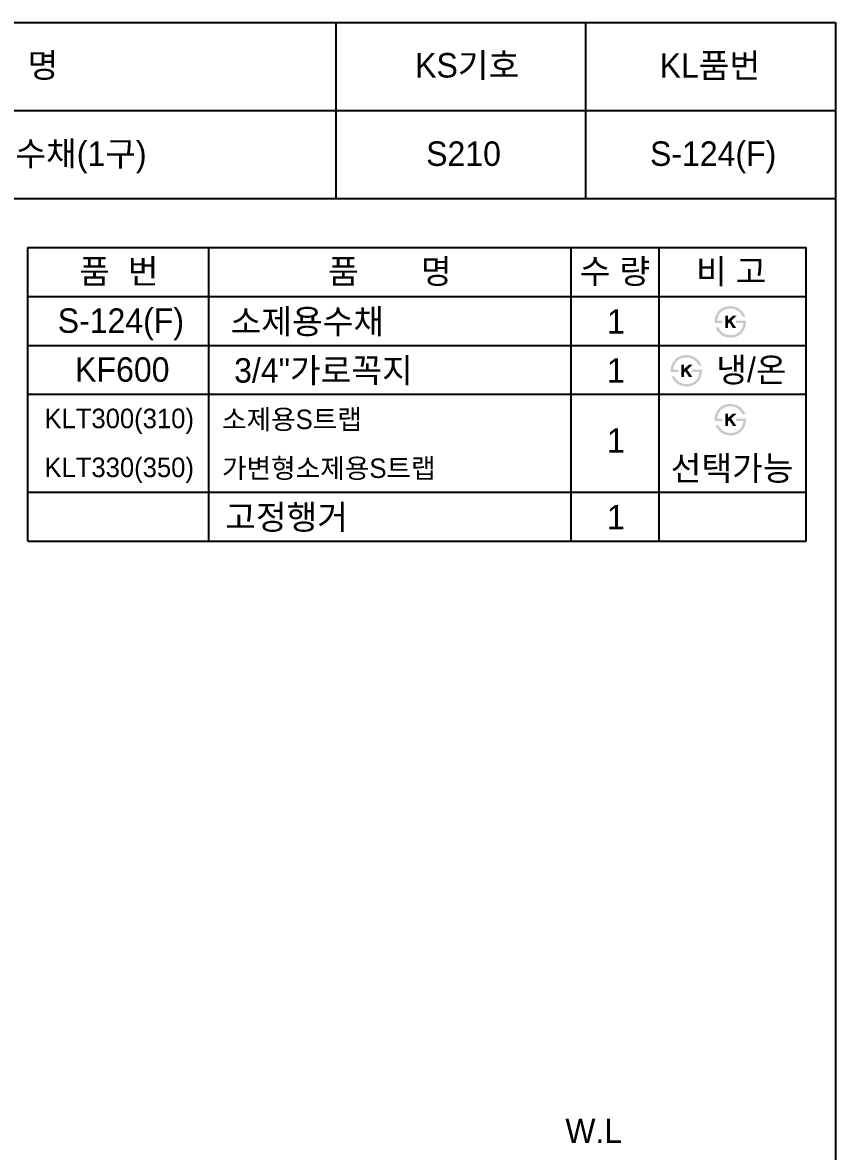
# Model space of a CAD drawing. Header units: millimetres. Extents: x 0 to 3705, y -67 to 2530.
# Drawn here: x 970 to 1800, y 1376 to 2530 of the extents above; entities that cross this region are included whole.
import ezdxf
from ezdxf.enums import TextEntityAlignment as Align

# ---------------------------------------------------------------- set-up
doc = ezdxf.new("R2010")
doc.units = ezdxf.units.MM
doc.layers.add('TEXT', color=7, linetype='Continuous')
doc.layers.add('도각라인', color=255, linetype='Continuous')
doc.styles.add('타이틀', font='H2GTRM.TTF', dxfattribs={"height": 25})

msp = doc.modelspace()

# ---------------------------------------------------------------- hatches: boundary and pattern name
at = {"layer": 'TEXT'}
for points in [[(1676.6, 2222.8), (1676.6, 2223.2), (1676.6, 2223.6), (1676.5, 2224), (1676.6, 2224.4), (1676.6, 2224.8), (1676.6, 2225.2), (1676.6, 2225.6), (1676.7, 2226), (1676.7, 2226.4), (1676.8, 2226.8), (1676.8, 2227.2), (1676.9, 2227.6), (1677, 2228), (1677.1, 2228.4), (1677.2, 2228.8), (1677.3, 2229.1), (1677.4, 2229.5), (1677.5, 2229.9), (1677.7, 2230.3), (1677.8, 2230.6), (1678, 2231), (1678.1, 2231.4), (1678.3, 2231.7), (1678.5, 2232.1), (1678.7, 2232.4), (1678.9, 2232.7), (1679.1, 2233.1), (1679.3, 2233.4), (1679.5, 2233.7), (1679.7, 2234), (1680, 2234.3), (1680.5, 2234.9), (1680.8, 2235.2), (1681, 2235.5), (1681.3, 2235.8), (1681.6, 2236.1), (1681.9, 2236.4), (1682.2, 2236.6), (1682.5, 2236.9), (1682.8, 2237.1), (1683.2, 2237.4), (1683.5, 2237.6), (1683.8, 2237.8), (1684.2, 2238), (1684.5, 2238.2), (1684.9, 2238.4), (1685.2, 2238.6), (1685.7, 2238.7), (1686.1, 2238.9), (1686.5, 2239.1), (1686.9, 2239.2), (1687.3, 2239.4), (1687.8, 2239.5), (1688.2, 2239.6), (1688.6, 2239.7), (1689.1, 2239.8), (1689.5, 2239.9), (1690, 2239.9), (1690.5, 2240), (1691, 2240), (1691.4, 2240.1), (1691.9, 2240.1), (1692.4, 2240.1), (1693.2, 2240.1), (1693.6, 2240.1), (1693.9, 2240), (1694.3, 2240), (1694.7, 2240), (1695, 2239.9), (1695.4, 2239.9), (1695.7, 2239.8), (1696.1, 2239.7), (1696.4, 2239.7), (1696.8, 2239.6), (1697.1, 2239.5), (1697.4, 2239.4), (1697.8, 2239.3), (1698.1, 2239.2), (1698.4, 2239.1), (1698.7, 2239), (1699, 2238.9), (1699.4, 2238.7), (1699.7, 2238.6), (1700, 2238.5), (1700.3, 2238.3), (1700.6, 2238.2), (1700.8, 2238), (1701.1, 2237.8), (1701.4, 2237.7), (1701.7, 2237.5), (1702, 2237.3), (1702.2, 2237.1), (1702.5, 2236.9), (1702.8, 2236.7), (1703.2, 2236.4), (1703.6, 2236), (1704, 2235.6), (1704.4, 2235.2), (1704.8, 2234.8), (1705.1, 2234.4), (1705.5, 2234), (1705.8, 2233.6), (1706.1, 2233.1), (1706.4, 2232.6), (1706.7, 2232.2), (1707, 2231.7), (1707.3, 2231.1), (1707.5, 2230.6), (1707.8, 2230.1), (1708, 2229.5), (1708, 2229.5), (1704.9, 2229.5), (1704.9, 2229.5), (1704.8, 2229.7), (1704.8, 2229.9), (1704.7, 2230.1), (1704.6, 2230.2), (1704.6, 2230.4), (1704.5, 2230.6), (1704.4, 2230.7), (1704.3, 2230.9), (1704.2, 2231.1), (1704.1, 2231.2), (1704, 2231.4), (1703.9, 2231.6), (1703.8, 2231.7), (1703.7, 2231.9), (1703.6, 2232.1), (1703.5, 2232.2), (1703.3, 2232.4), (1703.2, 2232.6), (1702.9, 2232.9), (1702.7, 2233.2), (1702.4, 2233.5), (1702.1, 2233.8), (1701.7, 2234.1), (1701.4, 2234.4), (1701, 2234.7), (1700.8, 2234.9), (1700.6, 2235.1), (1700.3, 2235.2), (1700.1, 2235.4), (1699.9, 2235.5), (1699.6, 2235.7), (1699.4, 2235.8), (1699.1, 2236), (1698.9, 2236.1), (1698.6, 2236.2), (1698.4, 2236.4), (1698.1, 2236.5), (1697.9, 2236.6), (1697.6, 2236.7), (1697.4, 2236.8), (1697.1, 2236.9), (1696.8, 2237), (1696.6, 2237), (1696.3, 2237.1), (1696.1, 2237.2), (1695.8, 2237.3), (1695.5, 2237.3), (1695.2, 2237.4), (1695, 2237.4), (1694.7, 2237.5), (1694.4, 2237.5), (1694.1, 2237.5), (1693.8, 2237.6), (1693.6, 2237.6), (1693.3, 2237.6), (1693, 2237.6), (1692.7, 2237.6), (1692.3, 2237.6), (1692, 2237.6), (1691.7, 2237.6), (1691.3, 2237.5), (1691, 2237.5), (1690.7, 2237.5), (1690.3, 2237.4), (1690, 2237.4), (1689.7, 2237.3), (1689.4, 2237.3), (1689.1, 2237.2), (1688.8, 2237.1), (1688.5, 2237), (1688.2, 2237), (1687.9, 2236.9), (1687.6, 2236.8), (1687.3, 2236.7), (1687, 2236.5), (1686.7, 2236.4), (1686.5, 2236.3), (1686.2, 2236.2), (1685.9, 2236), (1685.6, 2235.9), (1685.4, 2235.7), (1685.1, 2235.6), (1684.9, 2235.4), (1684.6, 2235.2), (1684.4, 2235), (1684.1, 2234.9), (1683.9, 2234.7), (1683.7, 2234.5), (1683.4, 2234.3), (1683.2, 2234), (1683, 2233.8), (1682.7, 2233.6), (1682.5, 2233.4), (1682.3, 2233.1), (1682.1, 2232.9), (1681.9, 2232.6), (1681.7, 2232.4), (1681.6, 2232.1), (1681.4, 2231.9), (1681.2, 2231.6), (1681.1, 2231.4), (1680.9, 2231.1), (1680.8, 2230.8), (1680.6, 2230.5), (1680.5, 2230.3), (1680.4, 2230), (1680.3, 2229.7), (1680.2, 2229.4), (1680, 2229.1), (1680, 2228.8), (1679.9, 2228.5), (1679.8, 2228.2), (1679.7, 2227.8), (1679.6, 2227.5), (1679.6, 2227.2), (1679.5, 2226.9), (1679.5, 2226.5), (1679.4, 2226.2), (1679.4, 2225.8), (1679.4, 2225.5), (1679.3, 2225.1), (1679.3, 2225.1), (1684.5, 2225.1), (1684.5, 2225.1), (1684.5, 2225.1), (1684.5, 2222.8), (1684.5, 2222.8), (1684.5, 2222.8), (1676.6, 2222.8)], [(1690.3, 2225.8), (1695.1, 2230.2), (1699, 2230.2), (1693.6, 2225.2), (1698.7, 2217.7), (1695.3, 2217.7), (1691.7, 2223.4), (1690.3, 2222.2), (1690.3, 2217.7), (1687.4, 2217.7), (1687.4, 2230.3), (1690.3, 2230.3)], [(1708.7, 2225.1), (1708.8, 2224.7), (1708.7, 2224.3), (1708.7, 2223.8), (1708.7, 2223.4), (1708.7, 2223), (1708.6, 2222.5), (1708.6, 2222.1), (1708.5, 2221.7), (1708.5, 2221.3), (1708.4, 2220.9), (1708.3, 2220.4), (1708.2, 2220), (1708.1, 2219.6), (1708, 2219.2), (1707.8, 2218.8), (1707.7, 2218.4), (1707.6, 2218), (1707.4, 2217.6), (1707.3, 2217.3), (1707.1, 2216.9), (1706.9, 2216.5), (1706.7, 2216.2), (1706.6, 2215.8), (1706.4, 2215.5), (1706.2, 2215.1), (1705.9, 2214.8), (1705.7, 2214.5), (1705.5, 2214.2), (1705.3, 2213.8), (1705, 2213.5), (1704.8, 2213.2), (1704.5, 2212.9), (1704.2, 2212.6), (1704, 2212.4), (1703.7, 2212.1), (1703.4, 2211.8), (1703.1, 2211.6), (1702.8, 2211.3), (1702.5, 2211.1), (1702.2, 2210.8), (1701.9, 2210.6), (1701.6, 2210.4), (1701.2, 2210.2), (1700.9, 2210), (1700.6, 2209.8), (1700.2, 2209.6), (1699.9, 2209.4), (1699.5, 2209.3), (1699.2, 2209.1), (1698.8, 2209), (1698.4, 2208.8), (1698, 2208.7), (1697.7, 2208.6), (1697.3, 2208.5), (1696.9, 2208.4), (1696.5, 2208.3), (1696.1, 2208.2), (1695.7, 2208.1), (1695.3, 2208.1), (1694.9, 2208), (1694.5, 2208), (1694.1, 2208), (1693.7, 2207.9), (1693.3, 2207.9), (1692.6, 2207.9), (1692, 2208), (1691.3, 2208), (1690.7, 2208.1), (1690.1, 2208.2), (1689.8, 2208.2), (1689.5, 2208.3), (1689.2, 2208.3), (1688.9, 2208.4), (1688.6, 2208.5), (1688.3, 2208.6), (1688, 2208.6), (1687.7, 2208.7), (1687.4, 2208.8), (1687.1, 2208.9), (1686.8, 2209), (1686.6, 2209.1), (1686.3, 2209.2), (1686, 2209.4), (1685.7, 2209.5), (1685.5, 2209.6), (1685.2, 2209.7), (1684.9, 2209.9), (1684.7, 2210), (1684.4, 2210.2), (1684.1, 2210.3), (1683.6, 2210.7), (1683.4, 2210.8), (1683.1, 2211), (1682.8, 2211.2), (1682.6, 2211.4), (1682.4, 2211.6), (1682.1, 2211.8), (1681.9, 2212), (1681.6, 2212.2), (1681.4, 2212.5), (1681.2, 2212.7), (1681, 2212.9), (1680.8, 2213.1), (1680.5, 2213.4), (1680.3, 2213.6), (1680.1, 2213.9), (1679.9, 2214.1), (1679.7, 2214.4), (1679.6, 2214.6), (1679.4, 2214.9), (1679.2, 2215.2), (1679, 2215.5), (1678.8, 2215.7), (1678.7, 2216), (1678.5, 2216.3), (1678.3, 2216.6), (1678.2, 2216.9), (1678, 2217.2), (1677.8, 2217.8), (1677.5, 2218.5), (1677.5, 2218.5), (1680.4, 2218.5), (1680.4, 2218.5), (1680.7, 2218.1), (1680.9, 2217.6), (1681.1, 2217.2), (1681.4, 2216.9), (1681.6, 2216.5), (1681.9, 2216.1), (1682.1, 2215.8), (1682.4, 2215.4), (1682.7, 2215.1), (1682.9, 2214.8), (1683.2, 2214.5), (1683.5, 2214.2), (1683.8, 2213.9), (1684.1, 2213.6), (1684.4, 2213.3), (1684.7, 2213.1), (1684.9, 2212.9), (1685.2, 2212.7), (1685.4, 2212.6), (1685.6, 2212.4), (1685.9, 2212.3), (1686.1, 2212.1), (1686.3, 2212), (1686.6, 2211.9), (1686.8, 2211.7), (1687.1, 2211.6), (1687.3, 2211.5), (1687.6, 2211.4), (1687.9, 2211.3), (1688.1, 2211.2), (1688.4, 2211.1), (1688.7, 2211), (1688.9, 2211), (1689.2, 2210.9), (1689.5, 2210.8), (1689.8, 2210.8), (1690, 2210.7), (1690.3, 2210.7), (1690.6, 2210.6), (1690.9, 2210.6), (1691.2, 2210.6), (1691.5, 2210.5), (1691.8, 2210.5), (1692.1, 2210.5), (1692.4, 2210.5), (1692.7, 2210.5), (1693, 2210.5), (1693.9, 2210.5), (1694.1, 2210.6), (1694.4, 2210.6), (1694.7, 2210.6), (1694.9, 2210.6), (1695.2, 2210.7), (1695.5, 2210.7), (1695.7, 2210.8), (1696, 2210.8), (1696.3, 2210.9), (1696.5, 2210.9), (1696.8, 2211), (1697, 2211.1), (1697.3, 2211.2), (1697.5, 2211.2), (1697.8, 2211.3), (1698, 2211.4), (1698.3, 2211.5), (1698.5, 2211.6), (1698.8, 2211.8), (1699, 2211.9), (1699.2, 2212), (1699.5, 2212.1), (1699.7, 2212.3), (1699.9, 2212.4), (1700.2, 2212.6), (1700.4, 2212.7), (1700.6, 2212.9), (1700.9, 2213), (1701.1, 2213.2), (1701.3, 2213.4), (1701.6, 2213.6), (1701.8, 2213.8), (1702, 2214), (1702.3, 2214.3), (1702.5, 2214.5), (1702.7, 2214.8), (1702.9, 2215), (1703.2, 2215.3), (1703.3, 2215.5), (1703.5, 2215.8), (1703.7, 2216), (1703.9, 2216.3), (1704.1, 2216.6), (1704.2, 2216.9), (1704.4, 2217.2), (1704.5, 2217.4), (1704.7, 2217.7), (1704.8, 2218), (1704.9, 2218.3), (1705.1, 2218.7), (1705.2, 2219), (1705.3, 2219.3), (1705.4, 2219.6), (1705.5, 2220), (1705.6, 2220.3), (1705.6, 2220.6), (1705.7, 2221), (1705.8, 2221.3), (1705.8, 2221.7), (1705.9, 2222.1), (1705.9, 2222.4), (1705.9, 2222.8), (1705.9, 2222.8), (1698.5, 2222.8), (1698.5, 2222.8), (1698.5, 2222.8), (1698.5, 2225.1), (1698.5, 2225.1), (1698.5, 2225.1), (1708.7, 2225.1)], [(1631.7, 2172.8), (1631.7, 2173.2), (1631.7, 2173.6), (1631.7, 2174), (1631.7, 2174.4), (1631.7, 2174.8), (1631.7, 2175.2), (1631.7, 2175.6), (1631.8, 2176), (1631.8, 2176.4), (1631.9, 2176.8), (1631.9, 2177.2), (1632, 2177.6), (1632.1, 2178), (1632.2, 2178.4), (1632.3, 2178.8), (1632.4, 2179.1), (1632.5, 2179.5), (1632.6, 2179.9), (1632.8, 2180.3), (1632.9, 2180.6), (1633.1, 2181), (1633.2, 2181.4), (1633.4, 2181.7), (1633.6, 2182.1), (1633.8, 2182.4), (1634, 2182.7), (1634.2, 2183.1), (1634.4, 2183.4), (1634.6, 2183.7), (1634.8, 2184), (1635.1, 2184.3), (1635.6, 2184.9), (1635.9, 2185.2), (1636.1, 2185.5), (1636.4, 2185.8), (1636.7, 2186.1), (1637, 2186.4), (1637.3, 2186.6), (1637.6, 2186.9), (1637.9, 2187.1), (1638.3, 2187.4), (1638.6, 2187.6), (1638.9, 2187.8), (1639.3, 2188), (1639.6, 2188.2), (1640, 2188.4), (1640.4, 2188.6), (1640.8, 2188.7), (1641.2, 2188.9), (1641.6, 2189.1), (1642, 2189.2), (1642.4, 2189.4), (1642.9, 2189.5), (1643.3, 2189.6), (1643.7, 2189.7), (1644.2, 2189.8), (1644.7, 2189.9), (1645.1, 2189.9), (1645.6, 2190), (1646.1, 2190), (1646.5, 2190.1), (1647, 2190.1), (1647.5, 2190.1), (1648.3, 2190.1), (1648.7, 2190.1), (1649, 2190), (1649.4, 2190), (1649.8, 2190), (1650.1, 2189.9), (1650.5, 2189.9), (1650.8, 2189.8), (1651.2, 2189.7), (1651.5, 2189.7), (1651.9, 2189.6), (1652.2, 2189.5), (1652.5, 2189.4), (1652.9, 2189.3), (1653.2, 2189.2), (1653.5, 2189.1), (1653.8, 2189), (1654.1, 2188.9), (1654.5, 2188.7), (1654.8, 2188.6), (1655.1, 2188.5), (1655.4, 2188.3), (1655.7, 2188.2), (1656, 2188), (1656.2, 2187.8), (1656.5, 2187.7), (1656.8, 2187.5), (1657.1, 2187.3), (1657.4, 2187.1), (1657.6, 2186.9), (1657.9, 2186.7), (1658.3, 2186.4), (1658.7, 2186), (1659.1, 2185.6), (1659.5, 2185.2), (1659.9, 2184.8), (1660.2, 2184.4), (1660.6, 2184), (1660.9, 2183.6), (1661.2, 2183.1), (1661.5, 2182.6), (1661.8, 2182.2), (1662.1, 2181.7), (1662.4, 2181.1), (1662.6, 2180.6), (1662.9, 2180.1), (1663.1, 2179.5), (1663.1, 2179.5), (1660, 2179.5), (1660, 2179.5), (1659.9, 2179.7), (1659.9, 2179.9), (1659.8, 2180.1), (1659.7, 2180.2), (1659.7, 2180.4), (1659.6, 2180.6), (1659.5, 2180.7), (1659.4, 2180.9), (1659.3, 2181.1), (1659.2, 2181.2), (1659.1, 2181.4), (1659, 2181.6), (1658.9, 2181.7), (1658.8, 2181.9), (1658.7, 2182.1), (1658.6, 2182.2), (1658.4, 2182.4), (1658.3, 2182.6), (1658.1, 2182.9), (1657.8, 2183.2), (1657.5, 2183.5), (1657.2, 2183.8), (1656.8, 2184.1), (1656.5, 2184.4), (1656.1, 2184.7), (1655.9, 2184.9), (1655.7, 2185.1), (1655.4, 2185.2), (1655.2, 2185.4), (1655, 2185.5), (1654.7, 2185.7), (1654.5, 2185.8), (1654.2, 2186), (1654, 2186.1), (1653.7, 2186.2), (1653.5, 2186.4), (1653.2, 2186.5), (1653, 2186.6), (1652.7, 2186.7), (1652.5, 2186.8), (1652.2, 2186.9), (1652, 2187), (1651.7, 2187), (1651.4, 2187.1), (1651.2, 2187.2), (1650.9, 2187.3), (1650.6, 2187.3), (1650.3, 2187.4), (1650.1, 2187.4), (1649.8, 2187.5), (1649.5, 2187.5), (1649.2, 2187.5), (1648.9, 2187.6), (1648.7, 2187.6), (1648.4, 2187.6), (1648.1, 2187.6), (1647.8, 2187.6), (1647.5, 2187.6), (1647.1, 2187.6), (1646.8, 2187.6), (1646.4, 2187.5), (1646.1, 2187.5), (1645.8, 2187.5), (1645.4, 2187.4), (1645.1, 2187.4), (1644.8, 2187.3), (1644.5, 2187.3), (1644.2, 2187.2), (1643.9, 2187.1), (1643.6, 2187), (1643.3, 2187), (1643, 2186.9), (1642.7, 2186.8), (1642.4, 2186.7), (1642.1, 2186.5), (1641.8, 2186.4), (1641.6, 2186.3), (1641.3, 2186.2), (1641, 2186), (1640.7, 2185.9), (1640.5, 2185.7), (1640.2, 2185.6), (1640, 2185.4), (1639.7, 2185.2), (1639.5, 2185), (1639.2, 2184.9), (1639, 2184.7), (1638.8, 2184.5), (1638.5, 2184.3), (1638.3, 2184), (1638.1, 2183.8), (1637.8, 2183.6), (1637.6, 2183.4), (1637.4, 2183.1), (1637.2, 2182.9), (1637, 2182.6), (1636.8, 2182.4), (1636.7, 2182.1), (1636.5, 2181.9), (1636.3, 2181.6), (1636.2, 2181.4), (1636, 2181.1), (1635.9, 2180.8), (1635.7, 2180.5), (1635.6, 2180.3), (1635.5, 2180), (1635.4, 2179.7), (1635.3, 2179.4), (1635.2, 2179.1), (1635.1, 2178.8), (1635, 2178.5), (1634.9, 2178.2), (1634.8, 2177.8), (1634.7, 2177.5), (1634.7, 2177.2), (1634.6, 2176.9), (1634.6, 2176.5), (1634.5, 2176.2), (1634.5, 2175.8), (1634.5, 2175.5), (1634.4, 2175.1), (1634.4, 2175.1), (1639.6, 2175.1), (1639.6, 2175.1), (1639.6, 2175.1), (1639.6, 2172.8), (1639.6, 2172.8), (1639.6, 2172.8), (1631.7, 2172.8)], [(1663.9, 2175.1), (1663.9, 2174.7), (1663.9, 2174.3), (1663.8, 2173.8), (1663.8, 2173.4), (1663.8, 2173), (1663.7, 2172.5), (1663.7, 2172.1), (1663.6, 2171.7), (1663.6, 2171.3), (1663.5, 2170.9), (1663.4, 2170.4), (1663.3, 2170), (1663.2, 2169.6), (1663.1, 2169.2), (1662.9, 2168.8), (1662.8, 2168.4), (1662.7, 2168), (1662.5, 2167.6), (1662.4, 2167.3), (1662.2, 2166.9), (1662, 2166.5), (1661.8, 2166.2), (1661.7, 2165.8), (1661.5, 2165.5), (1661.3, 2165.1), (1661, 2164.8), (1660.8, 2164.5), (1660.6, 2164.2), (1660.4, 2163.8), (1660.1, 2163.5), (1659.9, 2163.2), (1659.6, 2162.9), (1659.3, 2162.6), (1659.1, 2162.4), (1658.8, 2162.1), (1658.5, 2161.8), (1658.2, 2161.6), (1657.9, 2161.3), (1657.6, 2161.1), (1657.3, 2160.8), (1657, 2160.6), (1656.7, 2160.4), (1656.3, 2160.2), (1656, 2160), (1655.7, 2159.8), (1655.3, 2159.6), (1655, 2159.4), (1654.6, 2159.3), (1654.3, 2159.1), (1653.9, 2159), (1653.5, 2158.8), (1653.1, 2158.7), (1652.8, 2158.6), (1652.4, 2158.5), (1652, 2158.4), (1651.6, 2158.3), (1651.2, 2158.2), (1650.8, 2158.1), (1650.4, 2158.1), (1650, 2158), (1649.6, 2158), (1649.2, 2158), (1648.8, 2157.9), (1648.4, 2157.9), (1647.7, 2157.9), (1647.1, 2158), (1646.4, 2158), (1645.8, 2158.1), (1645.2, 2158.2), (1644.9, 2158.2), (1644.6, 2158.3), (1644.3, 2158.3), (1644, 2158.4), (1643.7, 2158.5), (1643.4, 2158.6), (1643.1, 2158.6), (1642.8, 2158.7), (1642.5, 2158.8), (1642.2, 2158.9), (1641.9, 2159), (1641.7, 2159.1), (1641.4, 2159.2), (1641.1, 2159.4), (1640.8, 2159.5), (1640.6, 2159.6), (1640.3, 2159.7), (1640, 2159.9), (1639.8, 2160), (1639.5, 2160.2), (1639.2, 2160.3), (1638.7, 2160.7), (1638.5, 2160.8), (1638.2, 2161), (1638, 2161.2), (1637.7, 2161.4), (1637.5, 2161.6), (1637.2, 2161.8), (1637, 2162), (1636.7, 2162.2), (1636.5, 2162.5), (1636.3, 2162.7), (1636.1, 2162.9), (1635.9, 2163.1), (1635.6, 2163.4), (1635.4, 2163.6), (1635.2, 2163.9), (1635, 2164.1), (1634.8, 2164.4), (1634.7, 2164.6), (1634.5, 2164.9), (1634.3, 2165.2), (1634.1, 2165.5), (1633.9, 2165.7), (1633.8, 2166), (1633.6, 2166.3), (1633.4, 2166.6), (1633.3, 2166.9), (1633.1, 2167.2), (1632.9, 2167.8), (1632.6, 2168.5), (1632.6, 2168.5), (1635.5, 2168.5), (1635.5, 2168.5), (1635.8, 2168.1), (1636, 2167.6), (1636.2, 2167.2), (1636.5, 2166.9), (1636.7, 2166.5), (1637, 2166.1), (1637.2, 2165.8), (1637.5, 2165.4), (1637.8, 2165.1), (1638, 2164.8), (1638.3, 2164.5), (1638.6, 2164.2), (1638.9, 2163.9), (1639.2, 2163.6), (1639.5, 2163.3), (1639.8, 2163.1), (1640, 2162.9), (1640.3, 2162.7), (1640.5, 2162.6), (1640.7, 2162.4), (1641, 2162.3), (1641.2, 2162.1), (1641.4, 2162), (1641.7, 2161.9), (1641.9, 2161.7), (1642.2, 2161.6), (1642.4, 2161.5), (1642.7, 2161.4), (1643, 2161.3), (1643.2, 2161.2), (1643.5, 2161.1), (1643.8, 2161), (1644, 2161), (1644.3, 2160.9), (1644.6, 2160.8), (1644.9, 2160.8), (1645.1, 2160.7), (1645.4, 2160.7), (1645.7, 2160.6), (1646, 2160.6), (1646.3, 2160.6), (1646.6, 2160.5), (1646.9, 2160.5), (1647.2, 2160.5), (1647.5, 2160.5), (1647.8, 2160.5), (1648.1, 2160.5), (1649, 2160.5), (1649.2, 2160.6), (1649.5, 2160.6), (1649.8, 2160.6), (1650.1, 2160.6), (1650.3, 2160.7), (1650.6, 2160.7), (1650.8, 2160.8), (1651.1, 2160.8), (1651.4, 2160.9), (1651.6, 2160.9), (1651.9, 2161), (1652.1, 2161.1), (1652.4, 2161.2), (1652.6, 2161.2), (1652.9, 2161.3), (1653.1, 2161.4), (1653.4, 2161.5), (1653.6, 2161.6), (1653.9, 2161.8), (1654.1, 2161.9), (1654.3, 2162), (1654.6, 2162.1), (1654.8, 2162.3), (1655, 2162.4), (1655.3, 2162.6), (1655.5, 2162.7), (1655.7, 2162.9), (1656, 2163), (1656.2, 2163.2), (1656.4, 2163.4), (1656.7, 2163.6), (1656.9, 2163.8), (1657.2, 2164), (1657.4, 2164.3), (1657.6, 2164.5), (1657.8, 2164.8), (1658, 2165), (1658.3, 2165.3), (1658.5, 2165.5), (1658.6, 2165.8), (1658.8, 2166), (1659, 2166.3), (1659.2, 2166.6), (1659.3, 2166.9), (1659.5, 2167.2), (1659.6, 2167.4), (1659.8, 2167.7), (1659.9, 2168), (1660, 2168.3), (1660.2, 2168.7), (1660.3, 2169), (1660.4, 2169.3), (1660.5, 2169.6), (1660.6, 2170), (1660.7, 2170.3), (1660.7, 2170.6), (1660.8, 2171), (1660.9, 2171.3), (1660.9, 2171.7), (1661, 2172.1), (1661, 2172.4), (1661.1, 2172.8), (1661, 2172.8), (1653.6, 2172.8), (1653.6, 2172.8), (1653.6, 2172.8), (1653.6, 2175.1), (1653.6, 2175.1), (1653.6, 2175.1), (1663.9, 2175.1)], [(1645.4, 2175.8), (1650.2, 2180.2), (1654.1, 2180.2), (1648.7, 2175.2), (1653.8, 2167.7), (1650.4, 2167.7), (1646.8, 2173.4), (1645.4, 2172.2), (1645.4, 2167.7), (1642.5, 2167.7), (1642.5, 2180.3), (1645.4, 2180.3)], [(1676.6, 2122.8), (1676.6, 2123.2), (1676.6, 2123.6), (1676.5, 2124), (1676.6, 2124.4), (1676.6, 2124.8), (1676.6, 2125.2), (1676.6, 2125.6), (1676.7, 2126), (1676.7, 2126.4), (1676.8, 2126.8), (1676.8, 2127.2), (1676.9, 2127.6), (1677, 2128), (1677.1, 2128.4), (1677.2, 2128.8), (1677.3, 2129.1), (1677.4, 2129.5), (1677.5, 2129.9), (1677.7, 2130.3), (1677.8, 2130.6), (1678, 2131), (1678.1, 2131.4), (1678.3, 2131.7), (1678.5, 2132.1), (1678.7, 2132.4), (1678.9, 2132.7), (1679.1, 2133.1), (1679.3, 2133.4), (1679.5, 2133.7), (1679.7, 2134), (1680, 2134.3), (1680.5, 2134.9), (1680.8, 2135.2), (1681, 2135.5), (1681.3, 2135.8), (1681.6, 2136.1), (1681.9, 2136.4), (1682.2, 2136.6), (1682.5, 2136.9), (1682.8, 2137.1), (1683.2, 2137.4), (1683.5, 2137.6), (1683.8, 2137.8), (1684.2, 2138), (1684.5, 2138.2), (1684.9, 2138.4), (1685.2, 2138.6), (1685.7, 2138.7), (1686.1, 2138.9), (1686.5, 2139.1), (1686.9, 2139.2), (1687.3, 2139.4), (1687.8, 2139.5), (1688.2, 2139.6), (1688.6, 2139.7), (1689.1, 2139.8), (1689.5, 2139.9), (1690, 2139.9), (1690.5, 2140), (1691, 2140), (1691.4, 2140.1), (1691.9, 2140.1), (1692.4, 2140.1), (1693.2, 2140.1), (1693.6, 2140.1), (1693.9, 2140), (1694.3, 2140), (1694.7, 2140), (1695, 2139.9), (1695.4, 2139.9), (1695.7, 2139.8), (1696.1, 2139.7), (1696.4, 2139.7), (1696.8, 2139.6), (1697.1, 2139.5), (1697.4, 2139.4), (1697.8, 2139.3), (1698.1, 2139.2), (1698.4, 2139.1), (1698.7, 2139), (1699, 2138.9), (1699.4, 2138.7), (1699.7, 2138.6), (1700, 2138.5), (1700.3, 2138.3), (1700.6, 2138.2), (1700.8, 2138), (1701.1, 2137.8), (1701.4, 2137.7), (1701.7, 2137.5), (1702, 2137.3), (1702.2, 2137.1), (1702.5, 2136.9), (1702.8, 2136.7), (1703.2, 2136.4), (1703.6, 2136), (1704, 2135.6), (1704.4, 2135.2), (1704.8, 2134.8), (1705.1, 2134.4), (1705.5, 2134), (1705.8, 2133.6), (1706.1, 2133.1), (1706.4, 2132.6), (1706.7, 2132.2), (1707, 2131.7), (1707.3, 2131.1), (1707.5, 2130.6), (1707.8, 2130.1), (1708, 2129.5), (1708, 2129.5), (1704.9, 2129.5), (1704.9, 2129.5), (1704.8, 2129.7), (1704.8, 2129.9), (1704.7, 2130.1), (1704.6, 2130.2), (1704.6, 2130.4), (1704.5, 2130.6), (1704.4, 2130.7), (1704.3, 2130.9), (1704.2, 2131.1), (1704.1, 2131.2), (1704, 2131.4), (1703.9, 2131.6), (1703.8, 2131.7), (1703.7, 2131.9), (1703.6, 2132.1), (1703.5, 2132.2), (1703.3, 2132.4), (1703.2, 2132.6), (1702.9, 2132.9), (1702.7, 2133.2), (1702.4, 2133.5), (1702.1, 2133.8), (1701.7, 2134.1), (1701.4, 2134.4), (1701, 2134.7), (1700.8, 2134.9), (1700.6, 2135.1), (1700.3, 2135.2), (1700.1, 2135.4), (1699.9, 2135.5), (1699.6, 2135.7), (1699.4, 2135.8), (1699.1, 2136), (1698.9, 2136.1), (1698.6, 2136.2), (1698.4, 2136.4), (1698.1, 2136.5), (1697.9, 2136.6), (1697.6, 2136.7), (1697.4, 2136.8), (1697.1, 2136.9), (1696.8, 2137), (1696.6, 2137), (1696.3, 2137.1), (1696.1, 2137.2), (1695.8, 2137.3), (1695.5, 2137.3), (1695.2, 2137.4), (1695, 2137.4), (1694.7, 2137.5), (1694.4, 2137.5), (1694.1, 2137.5), (1693.8, 2137.6), (1693.6, 2137.6), (1693.3, 2137.6), (1693, 2137.6), (1692.7, 2137.6), (1692.3, 2137.6), (1692, 2137.6), (1691.7, 2137.6), (1691.3, 2137.5), (1691, 2137.5), (1690.7, 2137.5), (1690.3, 2137.4), (1690, 2137.4), (1689.7, 2137.3), (1689.4, 2137.3), (1689.1, 2137.2), (1688.8, 2137.1), (1688.5, 2137), (1688.2, 2137), (1687.9, 2136.9), (1687.6, 2136.8), (1687.3, 2136.7), (1687, 2136.5), (1686.7, 2136.4), (1686.5, 2136.3), (1686.2, 2136.2), (1685.9, 2136), (1685.6, 2135.9), (1685.4, 2135.7), (1685.1, 2135.6), (1684.9, 2135.4), (1684.6, 2135.2), (1684.4, 2135), (1684.1, 2134.9), (1683.9, 2134.7), (1683.7, 2134.5), (1683.4, 2134.3), (1683.2, 2134), (1683, 2133.8), (1682.7, 2133.6), (1682.5, 2133.4), (1682.3, 2133.1), (1682.1, 2132.9), (1681.9, 2132.6), (1681.7, 2132.4), (1681.6, 2132.1), (1681.4, 2131.9), (1681.2, 2131.6), (1681.1, 2131.4), (1680.9, 2131.1), (1680.8, 2130.8), (1680.6, 2130.5), (1680.5, 2130.3), (1680.4, 2130), (1680.3, 2129.7), (1680.2, 2129.4), (1680, 2129.1), (1680, 2128.8), (1679.9, 2128.5), (1679.8, 2128.2), (1679.7, 2127.8), (1679.6, 2127.5), (1679.6, 2127.2), (1679.5, 2126.9), (1679.5, 2126.5), (1679.4, 2126.2), (1679.4, 2125.8), (1679.4, 2125.5), (1679.3, 2125.1), (1679.3, 2125.1), (1684.5, 2125.1), (1684.5, 2125.1), (1684.5, 2125.1), (1684.5, 2122.8), (1684.5, 2122.8), (1684.5, 2122.8), (1676.6, 2122.8)], [(1708.7, 2125.1), (1708.8, 2124.7), (1708.7, 2124.3), (1708.7, 2123.8), (1708.7, 2123.4), (1708.7, 2123), (1708.6, 2122.5), (1708.6, 2122.1), (1708.5, 2121.7), (1708.5, 2121.3), (1708.4, 2120.9), (1708.3, 2120.4), (1708.2, 2120), (1708.1, 2119.6), (1708, 2119.2), (1707.8, 2118.8), (1707.7, 2118.4), (1707.6, 2118), (1707.4, 2117.6), (1707.3, 2117.3), (1707.1, 2116.9), (1706.9, 2116.5), (1706.7, 2116.2), (1706.6, 2115.8), (1706.4, 2115.5), (1706.2, 2115.1), (1705.9, 2114.8), (1705.7, 2114.5), (1705.5, 2114.2), (1705.3, 2113.8), (1705, 2113.5), (1704.8, 2113.2), (1704.5, 2112.9), (1704.2, 2112.6), (1704, 2112.4), (1703.7, 2112.1), (1703.4, 2111.8), (1703.1, 2111.6), (1702.8, 2111.3), (1702.5, 2111.1), (1702.2, 2110.8), (1701.9, 2110.6), (1701.6, 2110.4), (1701.2, 2110.2), (1700.9, 2110), (1700.6, 2109.8), (1700.2, 2109.6), (1699.9, 2109.4), (1699.5, 2109.3), (1699.2, 2109.1), (1698.8, 2109), (1698.4, 2108.8), (1698, 2108.7), (1697.7, 2108.6), (1697.3, 2108.5), (1696.9, 2108.4), (1696.5, 2108.3), (1696.1, 2108.2), (1695.7, 2108.1), (1695.3, 2108.1), (1694.9, 2108), (1694.5, 2108), (1694.1, 2108), (1693.7, 2107.9), (1693.3, 2107.9), (1692.6, 2107.9), (1692, 2108), (1691.3, 2108), (1690.7, 2108.1), (1690.1, 2108.2), (1689.8, 2108.2), (1689.5, 2108.3), (1689.2, 2108.3), (1688.9, 2108.4), (1688.6, 2108.5), (1688.3, 2108.6), (1688, 2108.6), (1687.7, 2108.7), (1687.4, 2108.8), (1687.1, 2108.9), (1686.8, 2109), (1686.6, 2109.1), (1686.3, 2109.2), (1686, 2109.4), (1685.7, 2109.5), (1685.5, 2109.6), (1685.2, 2109.7), (1684.9, 2109.9), (1684.7, 2110), (1684.4, 2110.2), (1684.1, 2110.3), (1683.6, 2110.7), (1683.4, 2110.8), (1683.1, 2111), (1682.8, 2111.2), (1682.6, 2111.4), (1682.4, 2111.6), (1682.1, 2111.8), (1681.9, 2112), (1681.6, 2112.2), (1681.4, 2112.5), (1681.2, 2112.7), (1681, 2112.9), (1680.8, 2113.1), (1680.5, 2113.4), (1680.3, 2113.6), (1680.1, 2113.9), (1679.9, 2114.1), (1679.7, 2114.4), (1679.6, 2114.6), (1679.4, 2114.9), (1679.2, 2115.2), (1679, 2115.5), (1678.8, 2115.7), (1678.7, 2116), (1678.5, 2116.3), (1678.3, 2116.6), (1678.2, 2116.9), (1678, 2117.2), (1677.8, 2117.8), (1677.5, 2118.5), (1677.5, 2118.5), (1680.4, 2118.5), (1680.4, 2118.5), (1680.7, 2118.1), (1680.9, 2117.6), (1681.1, 2117.2), (1681.4, 2116.9), (1681.6, 2116.5), (1681.9, 2116.1), (1682.1, 2115.8), (1682.4, 2115.4), (1682.7, 2115.1), (1682.9, 2114.8), (1683.2, 2114.5), (1683.5, 2114.2), (1683.8, 2113.9), (1684.1, 2113.6), (1684.4, 2113.3), (1684.7, 2113.1), (1684.9, 2112.9), (1685.2, 2112.7), (1685.4, 2112.6), (1685.6, 2112.4), (1685.9, 2112.3), (1686.1, 2112.1), (1686.3, 2112), (1686.6, 2111.9), (1686.8, 2111.7), (1687.1, 2111.6), (1687.3, 2111.5), (1687.6, 2111.4), (1687.9, 2111.3), (1688.1, 2111.2), (1688.4, 2111.1), (1688.7, 2111), (1688.9, 2111), (1689.2, 2110.9), (1689.5, 2110.8), (1689.8, 2110.8), (1690, 2110.7), (1690.3, 2110.7), (1690.6, 2110.6), (1690.9, 2110.6), (1691.2, 2110.6), (1691.5, 2110.5), (1691.8, 2110.5), (1692.1, 2110.5), (1692.4, 2110.5), (1692.7, 2110.5), (1693, 2110.5), (1693.9, 2110.5), (1694.1, 2110.6), (1694.4, 2110.6), (1694.7, 2110.6), (1694.9, 2110.6), (1695.2, 2110.7), (1695.5, 2110.7), (1695.7, 2110.8), (1696, 2110.8), (1696.3, 2110.9), (1696.5, 2110.9), (1696.8, 2111), (1697, 2111.1), (1697.3, 2111.2), (1697.5, 2111.2), (1697.8, 2111.3), (1698, 2111.4), (1698.3, 2111.5), (1698.5, 2111.6), (1698.8, 2111.8), (1699, 2111.9), (1699.2, 2112), (1699.5, 2112.1), (1699.7, 2112.3), (1699.9, 2112.4), (1700.2, 2112.6), (1700.4, 2112.7), (1700.6, 2112.9), (1700.9, 2113), (1701.1, 2113.2), (1701.3, 2113.4), (1701.6, 2113.6), (1701.8, 2113.8), (1702, 2114), (1702.3, 2114.3), (1702.5, 2114.5), (1702.7, 2114.8), (1702.9, 2115), (1703.2, 2115.3), (1703.3, 2115.5), (1703.5, 2115.8), (1703.7, 2116), (1703.9, 2116.3), (1704.1, 2116.6), (1704.2, 2116.9), (1704.4, 2117.2), (1704.5, 2117.4), (1704.7, 2117.7), (1704.8, 2118), (1704.9, 2118.3), (1705.1, 2118.7), (1705.2, 2119), (1705.3, 2119.3), (1705.4, 2119.6), (1705.5, 2120), (1705.6, 2120.3), (1705.6, 2120.6), (1705.7, 2121), (1705.8, 2121.3), (1705.8, 2121.7), (1705.9, 2122.1), (1705.9, 2122.4), (1705.9, 2122.8), (1705.9, 2122.8), (1698.5, 2122.8), (1698.5, 2122.8), (1698.5, 2122.8), (1698.5, 2125.1), (1698.5, 2125.1), (1698.5, 2125.1), (1708.7, 2125.1)], [(1690.3, 2125.8), (1695.1, 2130.2), (1699, 2130.2), (1693.6, 2125.2), (1698.7, 2117.7), (1695.3, 2117.7), (1691.7, 2123.4), (1690.3, 2122.2), (1690.3, 2117.7), (1687.4, 2117.7), (1687.4, 2130.3), (1690.3, 2130.3)]]:
    msp.add_hatch(color=256, dxfattribs=at).paths.add_polyline_path(points, flags=0)

# ---------------------------------------------------------------- linework, layer by layer
at = {"layer": '도각라인', "color": 7}
for p, q in [((0, 2530), (1800, 2530)), ((1290, 2350), (1290, 2530)), ((1545, 2350), (1545, 2530)), ((1800, 2530), (1800, 0)), ((520, 2440), (1800, 2440)), ((0, 2350), (1800, 2350)), ((975, 2300), (1770, 2300)), ((975, 2000), (975, 2300)), ((1160, 2000), (1160, 2300)), ((1530, 2000), (1530, 2300)), ((1620, 2000), (1620, 2300)), ((1770, 2000), (1770, 2300)), ((975, 2250), (1770, 2250)), ((975, 2200), (1770, 2200)), ((975, 2150), (1770, 2150)), ((975, 2050), (1770, 2050)), ((975, 2000), (1770, 2000))]:
    msp.add_line(p, q, dxfattribs=at)

# ---------------------------------------------------------------- texts
at = {"layer": 'TEXT', "style": '타이틀'}
for s, height, p in [('품             명', 25, (915.7, 2486.4)), ('KS기호', 25, (1423.8, 2486.3)), ('KL품번', 25, (1671.8, 2486.1)), ('받이 달린 청소용 수채(1구)', 25, (905.8, 2396)), ('S210', 25, (1420.1, 2396)), ('S-124(F)', 25, (1675.1, 2396)), ('품  번', 25, (1067.9, 2275.7)), ('품       명', 25, (1344.8, 2275.7)), ('수 량', 25, (1574.8, 2275.7)), ('비 고', 25, (1693.6, 2275.7)), ('S-124(F)', 25, (1070, 2225.3)), ('소제용수채', 25, (1260.5, 2224.4)), ('1', 25, (1575.7, 2224.4)), ('KF600', 25, (1071.5, 2175.3)), ('3/4"가로꼭지', 25, (1277, 2174.4)), ('1', 25, (1575.7, 2174.4)), ('냉/온', 25, (1714.2, 2175)), ('KLT300(310)', 20, (1068.3, 2125.3)), ('1', 25, (1575.7, 2102.7)), ('선택가능', 25, (1694.5, 2074.4)), ('KLT330(350)', 20, (1068.3, 2075.3)), ('고정행거', 25, (1239.3, 2024.4)), ('1', 25, (1575.7, 2024.4))]:
    msp.add_text(s, height=height, dxfattribs=at).set_placement(p, align=Align.MIDDLE_CENTER)
for s, p in [('소제용S트랩', (1173.3, 2124.4)), ('가변형소제용S트랩', (1173.3, 2074.4))]:
    msp.add_text(s, height=20, dxfattribs=at).set_placement(p, align=Align.MIDDLE_LEFT)
msp.add_text('W.L', height=25, dxfattribs=at).set_placement((1553.1, 1397.1), align=Align.MIDDLE)

doc.saveas('drawing.dxf')
